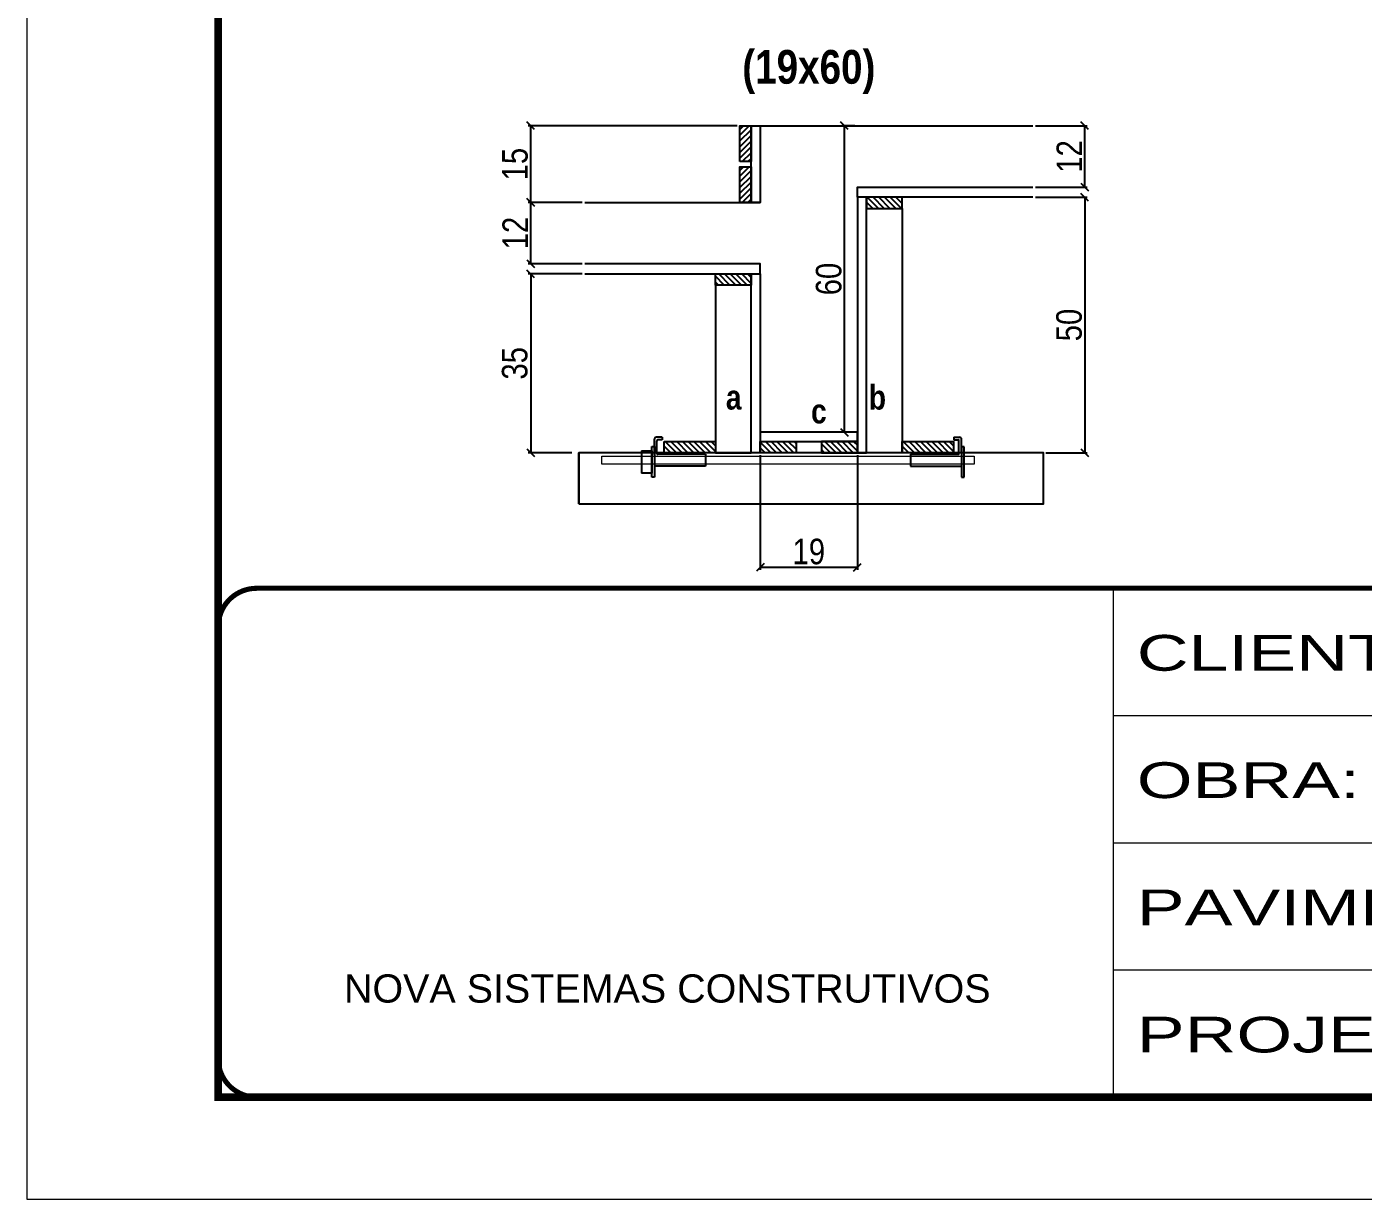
# Model space of a CAD drawing. Extents: x 2603 to 22413, y 1253 to 30260.
# Drawn here: x 4201 to 4725, y 26522 to 26981 of the extents above; entities that cross this region are included whole.
import ezdxf

# ---------------------------------------------------------------- set-up
doc = ezdxf.new("R2010")
doc.units = 0
doc.linetypes.add('CONTINUO', pattern=[0])
doc.linetypes.add('DASHED', pattern=[0.75, 0.5, -0.25])
for name, color, linetype in [('barrote', 251, 'Continuous'), ('COTA', 241, 'Continuous'), ('detalhes', 4, 'Continuous'), ('NOMENCLATURA', 7, 'Continuous'), ('Painéis', 200, 'Continuous'), ('presilha', 1, 'Continuous'), ('SARR_2.2x10', 60, 'Continuous'), ('SARR_2.2x7', 40, 'Continuous'), ('SARR_3.5x7', 81, 'Continuous')]:
    doc.layers.add(name, color=color, linetype=linetype)
for name, color, linetype, lineweight in [('CONCRETO', 251, 'Continuous', 25), ('Folhas', 255, 'Continuous', 9), ('SARRAFO DE PRESSAO', 251, 'DASHED', 9), ('SCO-___-LAJ', 2, 'Continuous', 0)]:
    doc.layers.add(name, color=color, linetype=linetype, lineweight=lineweight)
doc.styles.add('ARIAL', font='arial.ttf')
doc.styles.add('COTA TECNICA 2X', font='techl___.ttf', dxfattribs={"height": 10})
doc.styles.add('TECNICA', font='techb___.ttf', dxfattribs={"height": 10})
doc.styles.add('Tecnologia', font='')
doc.styles.get('Tecnologia').set_extended_font_data('Forgotten Futurist')
doc.dimstyles.new('SECAO', dxfattribs={"dimscale": 0.333333, "dimtxt": 5, "dimasz": 9, "dimexe": 3, "dimexo": 3, "dimgap": 3, "dimtad": 1, "dimdec": 1, "dimlfac": 0.5, "dimzin": 12, "dimdsep": 46, "dimtxsty": 'COTA TECNICA 2X', "dimblk1": 'OBLIQUE', "dimblk2": 'OBLIQUE', "dimsah": 1, "dimcen": 0.9, "dimclrd": 4, "dimclre": 4, "dimclrt": 240, "dimadec": 1, "dimazin": 3, "dimtfac": 1, "dimtdec": 1, "dimtmove": 0, "dimatfit": 3, "dimfxl": 1, "dimtolj": 1, "dimtzin": 12, "dimarcsym": 0})

# ---------------------------------------------------------------- blocks, each defined once
blk = doc.blocks.new('9999999999')
at = {"color": 30, "linetype": 'CONTINUO'}
for p, q in [((98564.56, 34230.21), (98564.56, 34429.45)), ((98564.56, 34379.64), (99583.98, 34379.64)), ((98564.56, 34329.83), (99487.98, 34329.83)), ((98564.56, 34280.02), (99487.98, 34280.02))]:
    blk.add_line(p, q, dxfattribs=at)
at = {"color": 30, "linetype": 'CONTINUO', "const_width": 2}
blk.add_lwpolyline([(99583.98, 34230.21), (99583.98, 34414.45, 0.414214), (99568.98, 34429.45), (98228.98, 34429.45, 0.414214), (98213.98, 34414.45), (98213.98, 34245.21, 0.414214), (98228.98, 34230.21), (99583.98, 34230.21)], format="xyb", dxfattribs=at)
at = {"layer": 'Folhas'}
blk.add_lwpolyline([(98138.98, 34190.21), (99623.98, 34190.21), (99623.98, 35240.21), (98138.98, 35240.21)], close=True, dxfattribs=at)
at = {"layer": 'Folhas', "color": 30, "const_width": 3}
blk.add_lwpolyline([(98213.98, 34230.21), (99583.98, 34230.21), (99583.98, 35200.21), (98213.98, 35200.21)], close=True, dxfattribs=at)
at = {"color": 7, "linetype": 'Continuous', "ltscale": 5, "style": 'ARIAL'}
blk.add_text('NOVA SISTEMAS CONSTRUTIVOS', height=11.0592, dxfattribs=at).set_placement((98263.19, 34267.21))
at = {"layer": 'Folhas', "color": 7, "style": 'Tecnologia', "width": 1.5}
for s, p in [('CLIENTE:', (98573.65, 34397.17)), ('OBRA:', (98573.65, 34347.31)), ('PAVIMENTO:', (98573.65, 34297.5)), ('PROJETO:', (98573.65, 34247.69))]:
    blk.add_text(s, height=14, dxfattribs=at).set_placement(p)
blk = doc.blocks.new('PRESILHA METÁLICA 1')
at = {"layer": 'presilha'}
for p, q in [((7.5, 10.64), (7.5, 19.86)), ((12, 21), (8.64, 21)), ((9, 11.57), (9, 18.93)), ((12, 19.5), (9.57, 19.5)), ((12, 21), (12, 19.5)), ((0, 13), (6, 13)), ((0, 13), (0, 0)), ((6, 15.5), (7.5, 15.5)), ((6, -2.5), (6, 15.5)), ((6, 13), (6, 0)), ((7.5, 15.5), (7.5, -2.5)), ((37.5, 11), (9.57, 11)), ((37.5, 11), (37.5, 4.1)), ((6, 0), (0, 0)), ((37.5, 4.1), (7.5, 4.1)), ((7.5, -2.5), (6, -2.5))]:
    blk.add_line(p, q, dxfattribs=at)
for centre, radius, start, end in [((8.64, 19.86), 1.14, 90, 180), ((9.57, 18.93), 0.57, 90, 180), ((9.57, 11.57), 0.57, 180, 270)]:
    blk.add_arc(centre, radius, start, end, dxfattribs=at)
blk = doc.blocks.new('PRESILHA METÁLICA 2')
at = {"layer": 'presilha'}
for p, q in [((-5.25, 23.5), (-5.25, 22)), ((-5.25, 23.5), (-1.89, 23.5)), ((-5.25, 22), (-2.82, 22)), ((-2.25, 14.07), (-2.25, 21.43)), ((-0.75, 14.64), (-0.75, 22.36)), ((0.75, 18), (-0.75, 18)), ((-0.75, 18), (-0.75, 0)), ((0.75, 0), (0.75, 18)), ((-30.75, 13.5), (-30.75, 6.6)), ((-30.75, 13.5), (-2.82, 13.5)), ((-30.75, 6.6), (-0.75, 6.6)), ((-0.75, 0), (0.75, 0))]:
    blk.add_line(p, q, dxfattribs=at)
for centre, radius, start, end in [((-2.82, 21.43), 0.57, 0, 90), ((-1.89, 22.36), 1.14, 0, 90), ((-2.82, 14.07), 0.57, 270, 0)]:
    blk.add_arc(centre, radius, start, end, dxfattribs=at)
blk = doc.blocks.new('_Oblique')
at = {"color": 0, "linetype": 'ByBlock', "lineweight": -2}
blk.add_line((-0.5, -0.5), (0.5, 0.5), dxfattribs=at)
blk = doc.blocks.new('*D606')
at = {"layer": 'COTA', "color": 4, "lineweight": -2, "transparency": 16777216}
for p, q in [((4596.42, 26914.36), (4616.76, 26914.36)), ((4615.76, 26914.36), (4615.76, 26814.36)), ((4600.53, 26814.36), (4616.76, 26814.36))]:
    blk.add_line(p, q, dxfattribs=at)
at = {"layer": 'Defpoints', "color": 0, "transparency": 16777216}
for p in [(4595.42, 26914.36), (4599.53, 26814.36), (4615.76, 26814.36)]:
    blk.add_point(p, dxfattribs=at)
at = {"layer": 'COTA', "color": 4, "lineweight": -2, "transparency": 16777216, "xscale": 3, "yscale": 3, "zscale": 3}
for p, rotation in [((4615.76, 26914.36), 90), ((4615.76, 26814.36), 270)]:
    blk.add_blockref('_Oblique', p, dxfattribs=dict(at, rotation=rotation))
at = {"layer": 'COTA', "color": 240, "transparency": 16777216, "insert": (4609.66, 26864.36), "char_height": 10, "attachment_point": 5, "rotation": 90, "style": 'COTA TECNICA 2X'}
blk.add_mtext('\\A1;50', dxfattribs=at)
blk = doc.blocks.new('*D607')
at = {"layer": 'COTA', "color": 4, "lineweight": -2, "transparency": 16777216}
for p, q in [((4596.42, 26942.36), (4616.76, 26942.36)), ((4615.76, 26918.36), (4615.76, 26942.36)), ((4596.42, 26918.36), (4616.76, 26918.36))]:
    blk.add_line(p, q, dxfattribs=at)
at = {"layer": 'Defpoints', "color": 0, "transparency": 16777216}
for p in [(4595.42, 26942.36), (4615.76, 26942.36), (4595.42, 26918.36)]:
    blk.add_point(p, dxfattribs=at)
at = {"layer": 'COTA', "color": 4, "lineweight": -2, "transparency": 16777216, "xscale": 3, "yscale": 3, "zscale": 3}
for p, rotation in [((4615.76, 26942.36), 90), ((4615.76, 26918.36), 270)]:
    blk.add_blockref('_Oblique', p, dxfattribs=dict(at, rotation=rotation))
at = {"layer": 'COTA', "color": 240, "transparency": 16777216, "insert": (4609.71, 26930.36), "char_height": 10, "attachment_point": 5, "rotation": 90, "style": 'COTA TECNICA 2X'}
blk.add_mtext('\\A1;12', dxfattribs=at)
blk = doc.blocks.new('*D608')
at = {"layer": 'COTA', "color": 4, "lineweight": -2, "transparency": 16777216}
for p, q in [((4419.02, 26884.36), (4397.8, 26884.36)), ((4398.8, 26884.36), (4398.8, 26814.36)), ((4414.9, 26814.36), (4397.8, 26814.36))]:
    blk.add_line(p, q, dxfattribs=at)
at = {"layer": 'Defpoints', "color": 0, "transparency": 16777216}
for p in [(4420.02, 26884.36), (4398.8, 26814.36), (4415.9, 26814.36)]:
    blk.add_point(p, dxfattribs=at)
at = {"layer": 'COTA', "color": 4, "lineweight": -2, "transparency": 16777216, "xscale": 3, "yscale": 3, "zscale": 3}
for p, rotation in [((4398.8, 26884.36), 90), ((4398.8, 26814.36), 270)]:
    blk.add_blockref('_Oblique', p, dxfattribs=dict(at, rotation=rotation))
at = {"layer": 'COTA', "color": 240, "transparency": 16777216, "insert": (4392.58, 26849.36), "char_height": 10, "attachment_point": 5, "rotation": 90, "style": 'COTA TECNICA 2X'}
blk.add_mtext('\\A1;35', dxfattribs=at)
blk = doc.blocks.new('*D3038')
at = {"layer": 'COTA', "color": 4, "lineweight": -2, "transparency": 16777216}
for p, q in [((4525.72, 26942.36), (4520.64, 26942.36)), ((4521.64, 26822.36), (4521.64, 26942.36)), ((4525.72, 26822.36), (4520.64, 26822.36))]:
    blk.add_line(p, q, dxfattribs=at)
at = {"layer": 'Defpoints', "color": 0, "transparency": 16777216}
for p in [(4521.64, 26942.36), (4526.72, 26942.36), (4526.72, 26822.36)]:
    blk.add_point(p, dxfattribs=at)
at = {"layer": 'COTA', "color": 4, "lineweight": -2, "transparency": 16777216, "xscale": 3, "yscale": 3, "zscale": 3}
for p, rotation in [((4521.64, 26942.36), 90), ((4521.64, 26822.36), 270)]:
    blk.add_blockref('_Oblique', p, dxfattribs=dict(at, rotation=rotation))
at = {"layer": 'COTA', "color": 240, "transparency": 16777216, "insert": (4515.54, 26882.36), "char_height": 10, "attachment_point": 5, "rotation": 90, "style": 'COTA TECNICA 2X'}
blk.add_mtext('\\A1;60', dxfattribs=at)
blk = doc.blocks.new('*D3039')
at = {"layer": 'COTA', "color": 4, "lineweight": -2, "transparency": 16777216}
for p, q in [((4419.02, 26912.36), (4397.8, 26912.36)), ((4398.8, 26888.36), (4398.8, 26912.36)), ((4419.02, 26888.36), (4397.8, 26888.36))]:
    blk.add_line(p, q, dxfattribs=at)
at = {"layer": 'Defpoints', "color": 0, "transparency": 16777216}
for p in [(4398.8, 26912.36), (4420.02, 26912.36), (4420.02, 26888.36)]:
    blk.add_point(p, dxfattribs=at)
at = {"layer": 'COTA', "color": 4, "lineweight": -2, "transparency": 16777216, "xscale": 3, "yscale": 3, "zscale": 3}
for p, rotation in [((4398.8, 26912.36), 90), ((4398.8, 26888.36), 270)]:
    blk.add_blockref('_Oblique', p, dxfattribs=dict(at, rotation=rotation))
at = {"layer": 'COTA', "color": 240, "transparency": 16777216, "insert": (4392.74, 26900.36), "char_height": 10, "attachment_point": 5, "rotation": 90, "style": 'COTA TECNICA 2X'}
blk.add_mtext('\\A1;12', dxfattribs=at)
blk = doc.blocks.new('*D3040')
at = {"layer": 'COTA', "color": 4, "lineweight": -2, "transparency": 16777216}
for p, q in [((4488.72, 26813.36), (4488.72, 26768.53)), ((4526.72, 26813.36), (4526.72, 26768.53)), ((4488.72, 26769.53), (4526.72, 26769.53))]:
    blk.add_line(p, q, dxfattribs=at)
at = {"layer": 'Defpoints', "color": 0, "transparency": 16777216}
for p in [(4488.72, 26814.36), (4526.72, 26814.36), (4526.72, 26769.53)]:
    blk.add_point(p, dxfattribs=at)
at = {"layer": 'COTA', "color": 4, "lineweight": -2, "transparency": 16777216, "xscale": 3, "yscale": 3, "zscale": 3, "rotation": 180}
blk.add_blockref('_Oblique', (4488.72, 26769.53), dxfattribs=at)
at = {"layer": 'COTA', "color": 4, "lineweight": -2, "transparency": 16777216, "xscale": 3, "yscale": 3, "zscale": 3}
blk.add_blockref('_Oblique', (4526.72, 26769.53), dxfattribs=at)
at = {"layer": 'COTA', "color": 240, "transparency": 16777216, "insert": (4507.72, 26775.62), "char_height": 10, "attachment_point": 5, "style": 'COTA TECNICA 2X'}
blk.add_mtext('\\A1;19', dxfattribs=at)
blk = doc.blocks.new('*D3041')
at = {"layer": 'COTA', "color": 4, "lineweight": -2, "transparency": 16777216}
for p, q in [((4479.72, 26942.36), (4397.8, 26942.36)), ((4398.8, 26912.36), (4398.8, 26942.36)), ((4419.02, 26912.36), (4397.8, 26912.36))]:
    blk.add_line(p, q, dxfattribs=at)
at = {"layer": 'Defpoints', "color": 0, "transparency": 16777216}
for p in [(4398.8, 26942.36), (4480.72, 26942.36), (4420.02, 26912.36)]:
    blk.add_point(p, dxfattribs=at)
at = {"layer": 'COTA', "color": 4, "lineweight": -2, "transparency": 16777216, "xscale": 3, "yscale": 3, "zscale": 3}
for p, rotation in [((4398.8, 26942.36), 90), ((4398.8, 26912.36), 270)]:
    blk.add_blockref('_Oblique', p, dxfattribs=dict(at, rotation=rotation))
at = {"layer": 'COTA', "color": 240, "transparency": 16777216, "insert": (4392.69, 26927.36), "char_height": 10, "attachment_point": 5, "rotation": 90, "style": 'COTA TECNICA 2X'}
blk.add_mtext('\\A1;15', dxfattribs=at)

msp = doc.modelspace()

# ---------------------------------------------------------------- hatches: boundary and pattern name
at = {"layer": 'SARR_2.2x10'}
h = msp.add_hatch(dxfattribs=at)
h.set_pattern_fill('ANSI31', color=256, scale=0.5, angle=90)
h.set_pattern_definition([(135, (37644.6566, -96697.8145), (-1.122532015, -1.122532015), [])])
h.paths.add_polyline_path([(4451.12, 26818.76), (4451.12, 26814.36), (4471.12, 26814.36), (4471.12, 26818.76)])
h = msp.add_hatch(dxfattribs=at)
h.set_pattern_fill('ANSI31', color=256, scale=0.5, angle=90)
h.set_pattern_definition([(135, (37737.8566, -96697.8145), (-1.122532015, -1.122532015), [])])
h.paths.add_polyline_path([(4544.32, 26818.76), (4544.32, 26814.36), (4564.32, 26814.36), (4564.32, 26818.76)])
at = {"layer": 'SARR_2.2x7'}
h = msp.add_hatch(dxfattribs=at)
h.set_pattern_fill('ANSI31', color=256, scale=0.5, angle=180)
h.set_pattern_definition([(225, (127997.2877, 60095.8938), (1.122532015, -1.122532015), [])])
h.paths.add_polyline_path([(4480.72, 26942.36), (4485.12, 26942.36), (4485.12, 26928.36), (4480.72, 26928.36)])
h = msp.add_hatch(dxfattribs=at)
h.set_pattern_fill('ANSI31', color=256, scale=0.5, angle=180)
h.set_pattern_definition([(225, (127997.2877, 60079.8938), (1.122532015, -1.122532015), [])])
h.paths.add_polyline_path([(4480.72, 26926.36), (4485.12, 26926.36), (4485.12, 26912.36), (4480.72, 26912.36)])
h = msp.add_hatch(dxfattribs=at)
h.set_pattern_fill('ANSI31', color=256, scale=0.5, angle=90)
h.set_pattern_definition([(135, (37658.6566, -96602.2145), (-1.122532015, -1.122532015), [])])
h.paths.add_polyline_path([(4530.32, 26914.36), (4530.32, 26909.96), (4544.32, 26909.96), (4544.32, 26914.36)])
h = msp.add_hatch(dxfattribs=at)
h.set_pattern_fill('ANSI31', color=256, scale=0.5, angle=90)
h.set_pattern_definition([(135, (37638.6566, -96632.2145), (-1.122532015, -1.122532015), [])])
h.paths.add_polyline_path([(4485.12, 26884.36), (4485.12, 26879.96), (4471.12, 26879.96), (4471.12, 26884.36)])
h = msp.add_hatch(dxfattribs=at)
h.set_pattern_fill('ANSI31', color=256, scale=0.5, angle=90)
h.set_pattern_definition([(135, (37724.2566, -96697.8145), (-1.122532015, -1.122532015), [])])
h.paths.add_polyline_path([(4502.72, 26814.36), (4502.72, 26818.76), (4488.72, 26818.76), (4488.72, 26814.36)])
h = msp.add_hatch(dxfattribs=at)
h.set_pattern_fill('ANSI31', color=256, scale=0.5, angle=90)
h.set_pattern_definition([(135, (37662.2566, -96697.8145), (-1.122532015, -1.122532015), [])])
h.paths.add_polyline_path([(4512.72, 26814.36), (4512.72, 26818.76), (4526.72, 26818.76), (4526.72, 26814.36)])

# ---------------------------------------------------------------- linework, layer by layer
at = {"layer": 'barrote'}
msp.add_lwpolyline([(4417.66, 26794.36), (4599.58, 26794.36), (4599.58, 26814.36), (4417.66, 26814.36)], close=True, dxfattribs=at)
at = {"layer": 'CONCRETO', "linetype": 'Continuous'}
for p, q in [((4488.72, 26942.36), (4595.42, 26942.36)), ((4420.02, 26912.36), (4488.72, 26912.36))]:
    msp.add_line(p, q, dxfattribs=at)
at = {"layer": 'detalhes', "color": 250}
msp.add_line((4417.66, 26794.36), (4417.66, 26814.36), dxfattribs=at)
at = {"layer": 'Painéis', "linetype": 'Continuous'}
for points in [[(4485.12, 26912.36), (4485.12, 26942.36), (4488.72, 26942.36), (4488.72, 26912.36)], [(4530.32, 26814.36), (4530.32, 26914.36), (4526.72, 26914.36), (4526.72, 26814.36)], [(4485.12, 26814.36), (4485.12, 26884.36), (4488.72, 26884.36), (4488.72, 26814.36)], [(4526.72, 26822.36), (4488.72, 26822.36), (4488.72, 26818.76), (4526.72, 26818.76)]]:
    msp.add_lwpolyline(points, close=True, dxfattribs=at)
at = {"layer": 'Painéis', "linetype": 'Continuous', "elevation": 0}
for points in [[(4595.42, 26914.36), (4526.72, 26914.36), (4526.72, 26918.36), (4595.42, 26918.36)], [(4420.02, 26884.36), (4488.72, 26884.36), (4488.72, 26888.36), (4420.02, 26888.36)]]:
    msp.add_lwpolyline(points, dxfattribs=at)
at = {"layer": 'SARR_2.2x10'}
for points in [[(4451.12, 26818.76), (4471.12, 26818.76), (4471.12, 26814.36), (4451.12, 26814.36)], [(4544.32, 26818.76), (4564.32, 26818.76), (4564.32, 26814.36), (4544.32, 26814.36)]]:
    msp.add_lwpolyline(points, close=True, dxfattribs=at)
at = {"layer": 'SARR_2.2x7'}
for points in [[(4480.72, 26928.36), (4480.72, 26942.36), (4485.12, 26942.36), (4485.12, 26928.36)], [(4480.72, 26912.36), (4480.72, 26926.36), (4485.12, 26926.36), (4485.12, 26912.36)], [(4488.72, 26818.76), (4502.72, 26818.76), (4502.72, 26814.36), (4488.72, 26814.36)], [(4526.72, 26818.76), (4512.72, 26818.76), (4512.72, 26814.36), (4526.72, 26814.36)]]:
    msp.add_lwpolyline(points, close=True, dxfattribs=at)
at = {"layer": 'SARR_2.2x7', "elevation": 0}
for points in [[(4544.32, 26914.36), (4530.32, 26914.36), (4530.32, 26909.96), (4544.32, 26909.96)], [(4471.12, 26884.36), (4485.12, 26884.36), (4485.12, 26879.96), (4471.12, 26879.96)]]:
    msp.add_lwpolyline(points, close=True, dxfattribs=at)
at = {"layer": 'SARR_3.5x7'}
for points in [[(4530.32, 26909.96), (4544.32, 26909.96), (4544.32, 26814.36), (4530.32, 26814.36)], [(4485.12, 26879.96), (4471.12, 26879.96), (4471.12, 26814.36), (4485.12, 26814.36)]]:
    msp.add_lwpolyline(points, close=True, dxfattribs=at)
at = {"layer": 'SCO-___-LAJ', "color": 1}
msp.add_lwpolyline([(4426.67, 26813.02), (4572.43, 26813.02), (4572.43, 26809.82), (4426.67, 26809.82)], close=True, dxfattribs=at)

# ---------------------------------------------------------------- block references
at = {"layer": 'presilha', "xscale": 0.6666666666666666, "yscale": 0.6666666666666666, "zscale": 0.6666666666666666}
for name, p in [('PRESILHA METÁLICA 1', (4442.25, 26806.39)), ('PRESILHA METÁLICA 2', (4568, 26804.72))]:
    msp.add_blockref(name, p, dxfattribs=at)
at = {"layer": 'SARRAFO DE PRESSAO', "color": 6, "linetype": 'ByBlock'}
msp.add_blockref('9999999999', (-93937.51, -7668.18), dxfattribs=at)

# ---------------------------------------------------------------- texts
at = {"layer": 'detalhes', "style": 'TECNICA'}
for s, p in [('a', (4475.24, 26831.25)), ('b', (4531.22, 26831.24)), ('c', (4508.59, 26825.83))]:
    msp.add_text(s, height=9.6, dxfattribs=at).set_placement(p)
at = {"layer": 'NOMENCLATURA', "insert": (4507.72, 26994.05), "char_height": 13.2, "attachment_point": 2, "style": 'TECNICA'}
msp.add_mtext_dynamic_manual_height_columns('\\P(19x60)', width=300.2766, gutter_width=1, heights=[0], dxfattribs=at)

# ---------------------------------------------------------------- dimensions: what is measured, and where the dimension line sits
at = {"layer": 'COTA'}
for base, p1, p2, picture, middle in [((4398.8, 26942.36), (4420.02, 26912.36), (4480.72, 26942.36), '*D3041', (4392.69, 26927.36)), ((4521.64, 26942.36), (4526.72, 26822.36), (4526.72, 26942.36), '*D3038', (4515.54, 26882.36)), ((4615.76, 26942.36), (4595.42, 26918.36), (4595.42, 26942.36), '*D607', (4609.71, 26930.36)), ((4398.8, 26912.36), (4420.02, 26888.36), (4420.02, 26912.36), '*D3039', (4392.74, 26900.36)), ((4615.76, 26814.36, 0), (4595.42, 26914.36), (4599.53, 26814.36, 0), '*D606', (4609.66, 26864.36, 0)), ((4398.8, 26814.36, 0), (4420.02, 26884.36), (4415.9, 26814.36, 0), '*D608', (4392.58, 26849.36, 0))]:
    dim = msp.add_linear_dim(base=base, p1=p1, p2=p2, angle=90, dimstyle='SECAO', dxfattribs=at)
    dim.commit()
    dim.dimension.update_dxf_attribs({"geometry": picture, "text_midpoint": middle})
dim = msp.add_linear_dim(base=(4526.72, 26769.53), p1=(4488.72, 26814.36), p2=(4526.72, 26814.36), dimstyle='SECAO', dxfattribs=at)
dim.commit()
dim.dimension.update_dxf_attribs({"geometry": '*D3040', "text_midpoint": (4507.72, 26775.62)})

doc.saveas('drawing.dxf')
